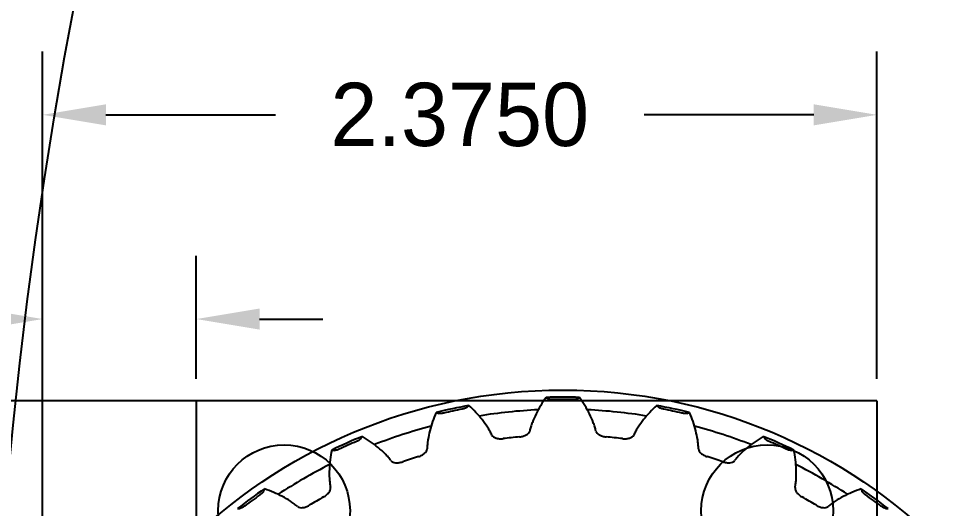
# Model space of a CAD drawing. Header units: inches. Extents: x -116 to 250, y -285 to 80.
# Drawn here: x 110.342 to 112.962, y 30.477 to 31.872 of the extents above; entities that cross this region are included whole.
import ezdxf

# ---------------------------------------------------------------- set-up
doc = ezdxf.new("R2010")
doc.units = ezdxf.units.IN
doc.header["$MEASUREMENT"] = 0
doc.layers.add('LAYER_CURVE', color=7, linetype='Continuous')
doc.layers.add('trajectories', color=3, linetype='Continuous')
doc.dimstyles.get("Standard").update_dxf_attribs({"dimtxt": 0.18, "dimasz": 0.18, "dimexe": 0.18, "dimexo": 0.0625, "dimgap": 0.09, "dimtad": 0, "dimtih": 1, "dimtoh": 1, "dimdec": 4, "dimzin": 0, "dimdsep": 46, "dimtxsty": 'Standard', "dimcen": 0.09, "dimadec": 0, "dimazin": 0, "dimtfac": 1, "dimtdec": 4, "dimtofl": 0, "dimtmove": 0, "dimatfit": 3, "dimfxl": 1, "dimtolj": 1, "dimtzin": 0, "dimarcsym": 0})

# ---------------------------------------------------------------- blocks, each defined once
blk = doc.blocks.new('*D108')
at = {"layer": 'Defpoints', "color": 0, "transparency": 16777216}
for p in [(112.5814, 30.0082), (111.2029, 28.5592)]:
    blk.add_point(p, dxfattribs=at)
at = {"layer": 'trajectories', "color": 0, "lineweight": -2, "transparency": 16777216}
for p, q in [((113.4775, 30.9501), (112.7055, 30.1386)), ((113.6575, 30.9501), (113.4775, 30.9501)), ((111.8921, 29.1937), (111.8921, 29.3737)), ((111.8021, 29.2837), (111.9821, 29.2837))]:
    blk.add_line(p, q, dxfattribs=at)
at = {"layer": 'trajectories', "color": 0, "transparency": 16777216}
blk.add_solid([(112.6837, 30.1593), (112.7272, 30.118), (112.5814, 30.0082)], dxfattribs=at)
at = {"layer": 'trajectories', "color": 0, "transparency": 16777216, "insert": (114.2275, 30.9501), "char_height": 0.18, "attachment_point": 5}
blk.add_mtext('\\A1;∅2.0000', dxfattribs=at)
blk = doc.blocks.new('*D116')
at = {"layer": 'Defpoints', "color": 0, "transparency": 16777216}
for p in [(112.7864, 31.5978), (112.7864, 30.7837), (110.4114, 30.2837)]:
    blk.add_point(p, dxfattribs=at)
at = {"layer": 'trajectories', "color": 0, "lineweight": -2, "transparency": 16777216}
for p, q in [((110.4114, 30.3462), (110.4114, 31.7778)), ((112.7864, 30.8462), (112.7864, 31.7778)), ((110.5914, 31.5978), (111.0739, 31.5978)), ((112.6064, 31.5978), (112.1239, 31.5978))]:
    blk.add_line(p, q, dxfattribs=at)
at = {"layer": 'trajectories', "color": 0, "transparency": 16777216}
for points in [[(110.5914, 31.6278), (110.5914, 31.5678), (110.4114, 31.5978)], [(112.6064, 31.6278), (112.6064, 31.5678), (112.7864, 31.5978)]]:
    blk.add_solid(points, dxfattribs=at)
at = {"layer": 'trajectories', "color": 0, "transparency": 16777216, "insert": (111.5989, 31.5978), "char_height": 0.18, "attachment_point": 5}
blk.add_mtext('\\A1;2.3750', dxfattribs=at)
blk = doc.blocks.new('*D123')
at = {"layer": 'Defpoints', "color": 0, "transparency": 16777216}
for p in [(110.4114, 31.0167), (110.4114, 30.7837), (110.8489, 30.7837)]:
    blk.add_point(p, dxfattribs=at)
at = {"layer": 'trajectories', "color": 0, "lineweight": -2, "transparency": 16777216}
for p, q in [((110.4114, 30.8462), (110.4114, 31.1967)), ((110.8489, 30.8462), (110.8489, 31.1967)), ((110.2314, 31.0167), (110.0514, 31.0167)), ((111.0289, 31.0167), (111.2089, 31.0167))]:
    blk.add_line(p, q, dxfattribs=at)
at = {"layer": 'trajectories', "color": 0, "transparency": 16777216}
for points in [[(110.2314, 31.0467), (110.2314, 30.9867), (110.4114, 31.0167)], [(111.0289, 31.0467), (111.0289, 30.9867), (110.8489, 31.0167)]]:
    blk.add_solid(points, dxfattribs=at)
at = {"layer": 'trajectories', "color": 0, "transparency": 16777216, "insert": (109.5264, 31.0167), "char_height": 0.18, "attachment_point": 5}
blk.add_mtext('\\A1;0.4375', dxfattribs=at)
blk = doc.blocks.new('*D143')
at = {"layer": 'Defpoints', "color": 0, "transparency": 16777216}
for p in [(112.7864, 30.7837), (111.8921, 29.2837), (112.7864, 27.2358)]:
    blk.add_point(p, dxfattribs=at)
at = {"layer": 'trajectories', "color": 0, "lineweight": -2, "transparency": 16777216}
for p, q in [((112.7864, 30.7212), (112.7864, 27.0558)), ((111.8921, 29.2212), (111.8921, 27.0558)), ((112.0721, 27.2358), (112.6064, 27.2358)), ((112.7864, 27.2358), (112.9664, 27.2358))]:
    blk.add_line(p, q, dxfattribs=at)
at = {"layer": 'trajectories', "color": 0, "transparency": 16777216}
for points in [[(112.0721, 27.2658), (112.0721, 27.2058), (111.8921, 27.2358)], [(112.6064, 27.2658), (112.6064, 27.2058), (112.7864, 27.2358)]]:
    blk.add_solid(points, dxfattribs=at)
at = {"layer": 'trajectories', "color": 0, "transparency": 16777216, "insert": (113.4914, 27.2358), "char_height": 0.18, "attachment_point": 5}
blk.add_mtext('\\A1;0.8943', dxfattribs=at)

msp = doc.modelspace()

# ---------------------------------------------------------------- linework, layer by layer
msp.add_circle((124.25513, 29.28373), 14)
at = {"color": 7, "linetype": 'Continuous'}
for centre, radius, start, end in [((111.89213, 29.28373), 1.51084, 88.18699, 91.81301), ((112.09214, 31.19579), 0.47222, 238.34693, 239.31172), ((111.89213, 29.28373), 1.50404, 88.9759, 91.0241), ((111.69975, 31.18317), 0.45747, 300.67273, 301.66862), ((111.89213, 29.28373), 1.51084, 100.18699, 103.81301), ((111.89213, 29.28373), 1.50404, 100.9759, 103.0241), ((111.30904, 31.10166), 0.45747, 312.67273, 313.66862), ((111.89213, 29.28373), 1.51084, 76.18699, 79.81301), ((112.48531, 31.11242), 0.47222, 226.34693, 227.31172), ((111.89213, 29.28373), 1.50404, 76.9759, 79.0241), ((111.69023, 31.19559), 0.47222, 250.34693, 251.31172), ((112.09887, 31.18166), 0.45747, 288.67273, 289.66862), ((111.89213, 29.28373), 1.51084, 112.18699, 115.81301), ((110.94381, 30.94071), 0.45747, 324.67273, 325.66862), ((111.89213, 29.28373), 1.40303, 95.04245, 96.95755), ((111.89213, 29.28373), 1.40303, 83.04245, 84.95755), ((111.89213, 29.28373), 1.51084, 64.18699, 67.81301), ((112.85255, 30.94913), 0.47222, 214.34693, 215.31172), ((111.89213, 29.28373), 1.50404, 112.9759, 115.0241), ((111.89213, 29.28373), 1.50404, 64.9759, 67.0241), ((111.29714, 31.11183), 0.47222, 262.34693, 263.31172), ((111.89213, 29.28373), 1.40303, 107.04245, 108.95755), ((111.89213, 29.28373), 1.40303, 71.04245, 72.95755), ((112.48896, 31.0972), 0.45747, 276.67273, 277.66862), ((111.89213, 29.28373), 1.51084, 124.18699, 127.81301), ((111.89213, 29.28373), 1.50404, 124.9759, 127.0241), ((110.62003, 30.70733), 0.45747, 336.67273, 337.66862), ((111.89213, 29.28373), 1.51084, 52.18699, 55.81301), ((113.17782, 30.71305), 0.47222, 202.34693, 203.31172), ((111.89213, 29.28373), 1.50404, 52.9759, 55.0241), ((111.89213, 29.28373), 1.40303, 119.04245, 120.95755), ((111.89213, 29.28373), 1.40303, 59.04245, 60.95755), ((110.93006, 30.94818), 0.47222, 274.34693, 275.31172), ((112.85296, 30.93348), 0.45747, 264.67273, 265.66862)]:
    msp.add_arc(centre, radius, start, end, dxfattribs=at)
for points, knots in [([(111.84433, 30.79381), (111.83905, 30.78617), (111.82906, 30.77076), (111.8159, 30.74696), (111.80684, 30.72666), (111.80111, 30.71025), (111.79882, 30.70201), (111.79789, 30.69787)], [0, 0, 0, 0, 0.2600676, 0.5138273, 0.7606619, 0.8813335, 1, 1, 1, 1]), ([(111.86525, 30.78752), (111.86362, 30.7875), (111.86061, 30.78757), (111.85656, 30.788), (111.85346, 30.78868), (111.85177, 30.78932), (111.85113, 30.7897)], [0, 0, 0, 0, 0.3391728, 0.6275678, 0.8464086, 1, 1, 1, 1]), ([(111.93313, 30.7897), (111.93249, 30.78932), (111.9308, 30.78868), (111.9277, 30.788), (111.92365, 30.78757), (111.92064, 30.7875), (111.91901, 30.78752)], [0, 0, 0, 0, 0.1535913, 0.3724324, 0.6608277, 1, 1, 1, 1]), ([(111.98637, 30.69787), (111.98544, 30.70201), (111.98315, 30.71025), (111.97742, 30.72666), (111.96836, 30.74696), (111.9552, 30.77076), (111.94521, 30.78617), (111.93993, 30.79381)], [0, 0, 0, 0, 0.1186665, 0.2393382, 0.4861728, 0.7399325, 1, 1, 1, 1]), ([(111.61912, 30.76531), (111.61858, 30.76481), (111.61706, 30.76383), (111.61417, 30.76252), (111.6103, 30.76126), (111.60737, 30.76056), (111.60577, 30.76025)], [0, 0, 0, 0, 0.1535913, 0.3724324, 0.6608277, 1, 1, 1, 1]), ([(111.6903, 30.68656), (111.68852, 30.69041), (111.68457, 30.69801), (111.67556, 30.71286), (111.66247, 30.73083), (111.64465, 30.75138), (111.63168, 30.76438), (111.62492, 30.77075)], [0, 0, 0, 0, 0.1186665, 0.2393382, 0.4861728, 0.7399325, 1, 1, 1, 1]), ([(112.15934, 30.77075), (112.15258, 30.76438), (112.13961, 30.75138), (112.12179, 30.73083), (112.1087, 30.71286), (112.09969, 30.69801), (112.09574, 30.69041), (112.09397, 30.68656)], [0, 0, 0, 0, 0.2600676, 0.5138273, 0.7606619, 0.8813335, 1, 1, 1, 1]), ([(112.17849, 30.76025), (112.17689, 30.76056), (112.17396, 30.76126), (112.17009, 30.76252), (112.1672, 30.76383), (112.16568, 30.76481), (112.16514, 30.76531)], [0, 0, 0, 0, 0.3391728, 0.6275678, 0.8464086, 1, 1, 1, 1]), ([(111.53141, 30.75088), (111.52783, 30.7423), (111.52126, 30.72515), (111.51335, 30.69913), (111.5087, 30.67739), (111.5065, 30.66016), (111.50598, 30.65161), (111.50593, 30.64737)], [0, 0, 0, 0, 0.2600676, 0.5138273, 0.7606619, 0.8813335, 1, 1, 1, 1]), ([(111.55318, 30.74907), (111.55159, 30.74871), (111.54863, 30.74815), (111.54458, 30.74773), (111.54141, 30.74775), (111.53962, 30.74803), (111.53892, 30.74827)], [0, 0, 0, 0, 0.3391728, 0.6275678, 0.8464086, 1, 1, 1, 1]), ([(112.24534, 30.74827), (112.24464, 30.74803), (112.24285, 30.74775), (112.23968, 30.74773), (112.23563, 30.74815), (112.23267, 30.74871), (112.23108, 30.74907)], [0, 0, 0, 0, 0.1535913, 0.3724324, 0.6608277, 1, 1, 1, 1]), ([(112.27833, 30.64737), (112.27828, 30.65161), (112.27776, 30.66016), (112.27556, 30.67739), (112.27091, 30.69913), (112.263, 30.72515), (112.25643, 30.7423), (112.25285, 30.75088)], [0, 0, 0, 0, 0.1186665, 0.2393382, 0.4861728, 0.7399325, 1, 1, 1, 1]), ([(111.31705, 30.67617), (111.31662, 30.67557), (111.31534, 30.6743), (111.31278, 30.67242), (111.30926, 30.67037), (111.30654, 30.66908), (111.30504, 30.66845)], [0, 0, 0, 0, 0.1535913, 0.3724324, 0.6608277, 1, 1, 1, 1]), ([(111.40304, 30.61394), (111.40051, 30.61734), (111.39506, 30.62395), (111.38316, 30.6366), (111.36662, 30.65146), (111.34492, 30.66785), (111.32953, 30.67787), (111.32159, 30.6827)], [0, 0, 0, 0, 0.1186665, 0.2393382, 0.4861728, 0.7399325, 1, 1, 1, 1]), ([(111.6903, 30.68656), (111.69232, 30.68216), (111.69886, 30.67852), (111.70663, 30.67667), (111.71341, 30.67583), (111.71866, 30.676), (111.72218, 30.67643)], [0, 0, 0, 0, 0.4164055, 0.5515049, 0.6957148, 1, 1, 1, 1]), ([(111.76881, 30.68133), (111.77234, 30.68164), (111.77751, 30.68257), (111.78397, 30.6848), (111.79119, 30.68823), (111.79683, 30.69314), (111.79789, 30.69787)], [0, 0, 0, 0, 0.3042861, 0.4484957, 0.5835949, 1, 1, 1, 1]), ([(111.98637, 30.69787), (111.98744, 30.69314), (111.99308, 30.68823), (112.0003, 30.6848), (112.00675, 30.68257), (112.01192, 30.68164), (112.01545, 30.68133)], [0, 0, 0, 0, 0.4164051, 0.5515043, 0.6957139, 1, 1, 1, 1]), ([(112.06208, 30.67643), (112.0656, 30.676), (112.07085, 30.67583), (112.07763, 30.67667), (112.0854, 30.67852), (112.09194, 30.68216), (112.09397, 30.68656)], [0, 0, 0, 0, 0.3042849, 0.4484947, 0.5835941, 1, 1, 1, 1]), ([(112.46267, 30.6827), (112.45473, 30.67787), (112.43934, 30.66785), (112.41764, 30.65146), (112.4011, 30.6366), (112.3892, 30.62395), (112.38375, 30.61734), (112.38122, 30.61394)], [0, 0, 0, 0, 0.2600676, 0.5138273, 0.7606619, 0.8813335, 1, 1, 1, 1]), ([(112.47922, 30.66845), (112.47772, 30.66908), (112.475, 30.67037), (112.47148, 30.67242), (112.46892, 30.6743), (112.46764, 30.67557), (112.46721, 30.67617)], [0, 0, 0, 0, 0.3391728, 0.6275678, 0.8464086, 1, 1, 1, 1]), ([(111.25592, 30.64658), (111.25445, 30.64589), (111.25167, 30.64473), (111.24779, 30.64348), (111.24468, 30.64284), (111.24288, 30.64274), (111.24215, 30.64283)], [0, 0, 0, 0, 0.3391728, 0.6275678, 0.8464086, 1, 1, 1, 1]), ([(111.48093, 30.62515), (111.48432, 30.62619), (111.48918, 30.62817), (111.49503, 30.6317), (111.50138, 30.63655), (111.50587, 30.64253), (111.50593, 30.64737)], [0, 0, 0, 0, 0.3042862, 0.4484951, 0.5835948, 1, 1, 1, 1]), ([(112.27833, 30.64737), (112.27839, 30.64253), (112.28288, 30.63655), (112.28923, 30.6317), (112.29508, 30.62817), (112.29994, 30.62619), (112.30333, 30.62515)], [0, 0, 0, 0, 0.4164051, 0.5515043, 0.6957139, 1, 1, 1, 1]), ([(112.54211, 30.64283), (112.54138, 30.64274), (112.53958, 30.64284), (112.53647, 30.64348), (112.5326, 30.64473), (112.52981, 30.64589), (112.52834, 30.64658)], [0, 0, 0, 0, 0.1535913, 0.3724324, 0.6608277, 1, 1, 1, 1]), ([(111.23426, 30.64382), (111.23254, 30.63469), (111.22968, 30.61654), (111.22735, 30.58945), (111.22732, 30.56722), (111.22875, 30.5499), (111.23002, 30.54144), (111.23085, 30.53728)], [0, 0, 0, 0, 0.2600676, 0.5138273, 0.7606619, 0.8813335, 1, 1, 1, 1]), ([(112.55341, 30.53728), (112.55424, 30.54144), (112.55551, 30.5499), (112.55694, 30.56722), (112.55691, 30.58945), (112.55458, 30.61654), (112.55172, 30.63469), (112.55, 30.64382)], [0, 0, 0, 0, 0.1186665, 0.2393382, 0.4861728, 0.7399325, 1, 1, 1, 1]), ([(111.40304, 30.61394), (111.40594, 30.61006), (111.41309, 30.60786), (111.42108, 30.60767), (111.42788, 30.60825), (111.43298, 30.60951), (111.43633, 30.61066)], [0, 0, 0, 0, 0.416405, 0.5515043, 0.6957139, 1, 1, 1, 1]), ([(112.34793, 30.61066), (112.35128, 30.60951), (112.35638, 30.60825), (112.36318, 30.60767), (112.37117, 30.60786), (112.37832, 30.61006), (112.38122, 30.61394)], [0, 0, 0, 0, 0.3042861, 0.4484957, 0.5835949, 1, 1, 1, 1]), ([(111.04011, 30.52618), (111.03982, 30.5255), (111.03883, 30.52399), (111.03672, 30.52162), (111.0337, 30.51889), (111.0313, 30.51706), (111.02997, 30.51613)], [0, 0, 0, 0, 0.1535913, 0.3724324, 0.6608277, 1, 1, 1, 1]), ([(111.13716, 30.48319), (111.13398, 30.48598), (111.12728, 30.49132), (111.113, 30.50121), (111.09373, 30.51231), (111.0691, 30.52383), (111.05196, 30.53043), (111.0432, 30.53351)], [0, 0, 0, 0, 0.1186665, 0.2393382, 0.4861728, 0.7399325, 1, 1, 1, 1]), ([(111.21102, 30.51034), (111.21412, 30.51206), (111.21846, 30.51501), (111.22345, 30.51968), (111.22865, 30.52575), (111.2318, 30.53253), (111.23085, 30.53728)], [0, 0, 0, 0, 0.3042844, 0.4484934, 0.5835935, 1, 1, 1, 1]), ([(112.55341, 30.53728), (112.55246, 30.53253), (112.55561, 30.52575), (112.56081, 30.51968), (112.5658, 30.51501), (112.57015, 30.51206), (112.57324, 30.51034)], [0, 0, 0, 0, 0.4164055, 0.5515049, 0.6957147, 1, 1, 1, 1]), ([(112.74107, 30.53351), (112.7323, 30.53043), (112.71516, 30.52383), (112.69053, 30.51231), (112.67126, 30.50121), (112.65698, 30.49132), (112.65028, 30.48598), (112.6471, 30.48319)], [0, 0, 0, 0, 0.2600676, 0.5138273, 0.7606619, 0.8813335, 1, 1, 1, 1]), ([(112.75429, 30.51613), (112.75296, 30.51706), (112.75056, 30.51889), (112.74754, 30.52162), (112.74543, 30.52399), (112.74444, 30.5255), (112.74415, 30.52618)], [0, 0, 0, 0, 0.3391728, 0.6275678, 0.8464086, 1, 1, 1, 1]), ([(110.98647, 30.48452), (110.98517, 30.48354), (110.98269, 30.48183), (110.97916, 30.4798), (110.97625, 30.47853), (110.97451, 30.47805), (110.97378, 30.47799)], [0, 0, 0, 0, 0.3391728, 0.6275678, 0.8464086, 1, 1, 1, 1]), ([(111.13716, 30.48319), (111.1408, 30.47999), (111.14825, 30.47933), (111.15611, 30.4808), (111.16264, 30.48278), (111.16737, 30.48507), (111.17041, 30.48689)], [0, 0, 0, 0, 0.416405, 0.5515043, 0.6957139, 1, 1, 1, 1]), ([(112.61385, 30.48689), (112.61689, 30.48507), (112.62162, 30.48278), (112.62815, 30.4808), (112.63601, 30.47933), (112.64346, 30.47999), (112.6471, 30.48319)], [0, 0, 0, 0, 0.3042861, 0.4484957, 0.5835949, 1, 1, 1, 1]), ([(112.81048, 30.47799), (112.80975, 30.47805), (112.80801, 30.47853), (112.8051, 30.4798), (112.80157, 30.48183), (112.79909, 30.48354), (112.79779, 30.48452)], [0, 0, 0, 0, 0.1535913, 0.3724324, 0.6608277, 1, 1, 1, 1])]:
    msp.add_open_spline(points, degree=3, knots=knots, dxfattribs=at)
at = {"layer": 'LAYER_CURVE', "color": 4, "linetype": 'Continuous'}
msp.add_circle((111.89213, 29.28373), 1.53097, dxfattribs=at)
for start, end in [(92.71428, 99.2858), (80.71428, 87.2858), (104.71428, 111.2858), (68.71428, 75.2858), (116.71428, 123.2858), (56.71428, 63.2858)]:
    msp.add_arc((111.89213, 29.28373), 1.47638, start, end, dxfattribs=at)
at = {"layer": 'trajectories'}
for p, q in [((110.72388, 30.78373), (109.35188, 30.78373)), ((112.78638, 30.78373), (110.72388, 30.78373)), ((110.84888, 30.78373), (110.84888, 27.78373)), ((112.78638, 30.78373), (112.78638, 27.78373))]:
    msp.add_line(p, q, dxfattribs=at)
for centre in [(111.09888, 30.47123), (112.47388, 30.47123)]:
    msp.add_circle(centre, 0.1875, dxfattribs=at)

# ---------------------------------------------------------------- dimensions: what is measured, and where the dimension line sits
for base, p1, p2, picture, middle in [((112.78638, 31.59784), (110.41138, 30.28373), (112.78638, 30.78373), '*D116', (111.59888, 31.59784)), ((110.41138, 31.01673), (110.84888, 30.78373), (110.41138, 30.78373), '*D123', (109.52638, 31.01673)), ((112.7863803005, 27.2358051271), (111.8921303005, 29.2837283286), (112.7863803005, 30.7837283286), '*D143', (113.4913803005, 27.2358051271))]:
    dim = msp.add_linear_dim(base=base, p1=p1, p2=p2, dimstyle='Standard', dxfattribs=at)
    dim.commit()
    dim.dimension.update_dxf_attribs({"geometry": picture, "text_midpoint": middle})
dim = msp.add_diameter_dim_2p(p1=(111.20286, 28.55922), p2=(112.5814, 30.00823), dimstyle='Standard', dxfattribs=at)
dim.commit()
dim.dimension.update_dxf_attribs({"geometry": '*D108', "text_midpoint": (114.22746, 30.9501), "dimtype": 163})

doc.saveas('drawing.dxf')
